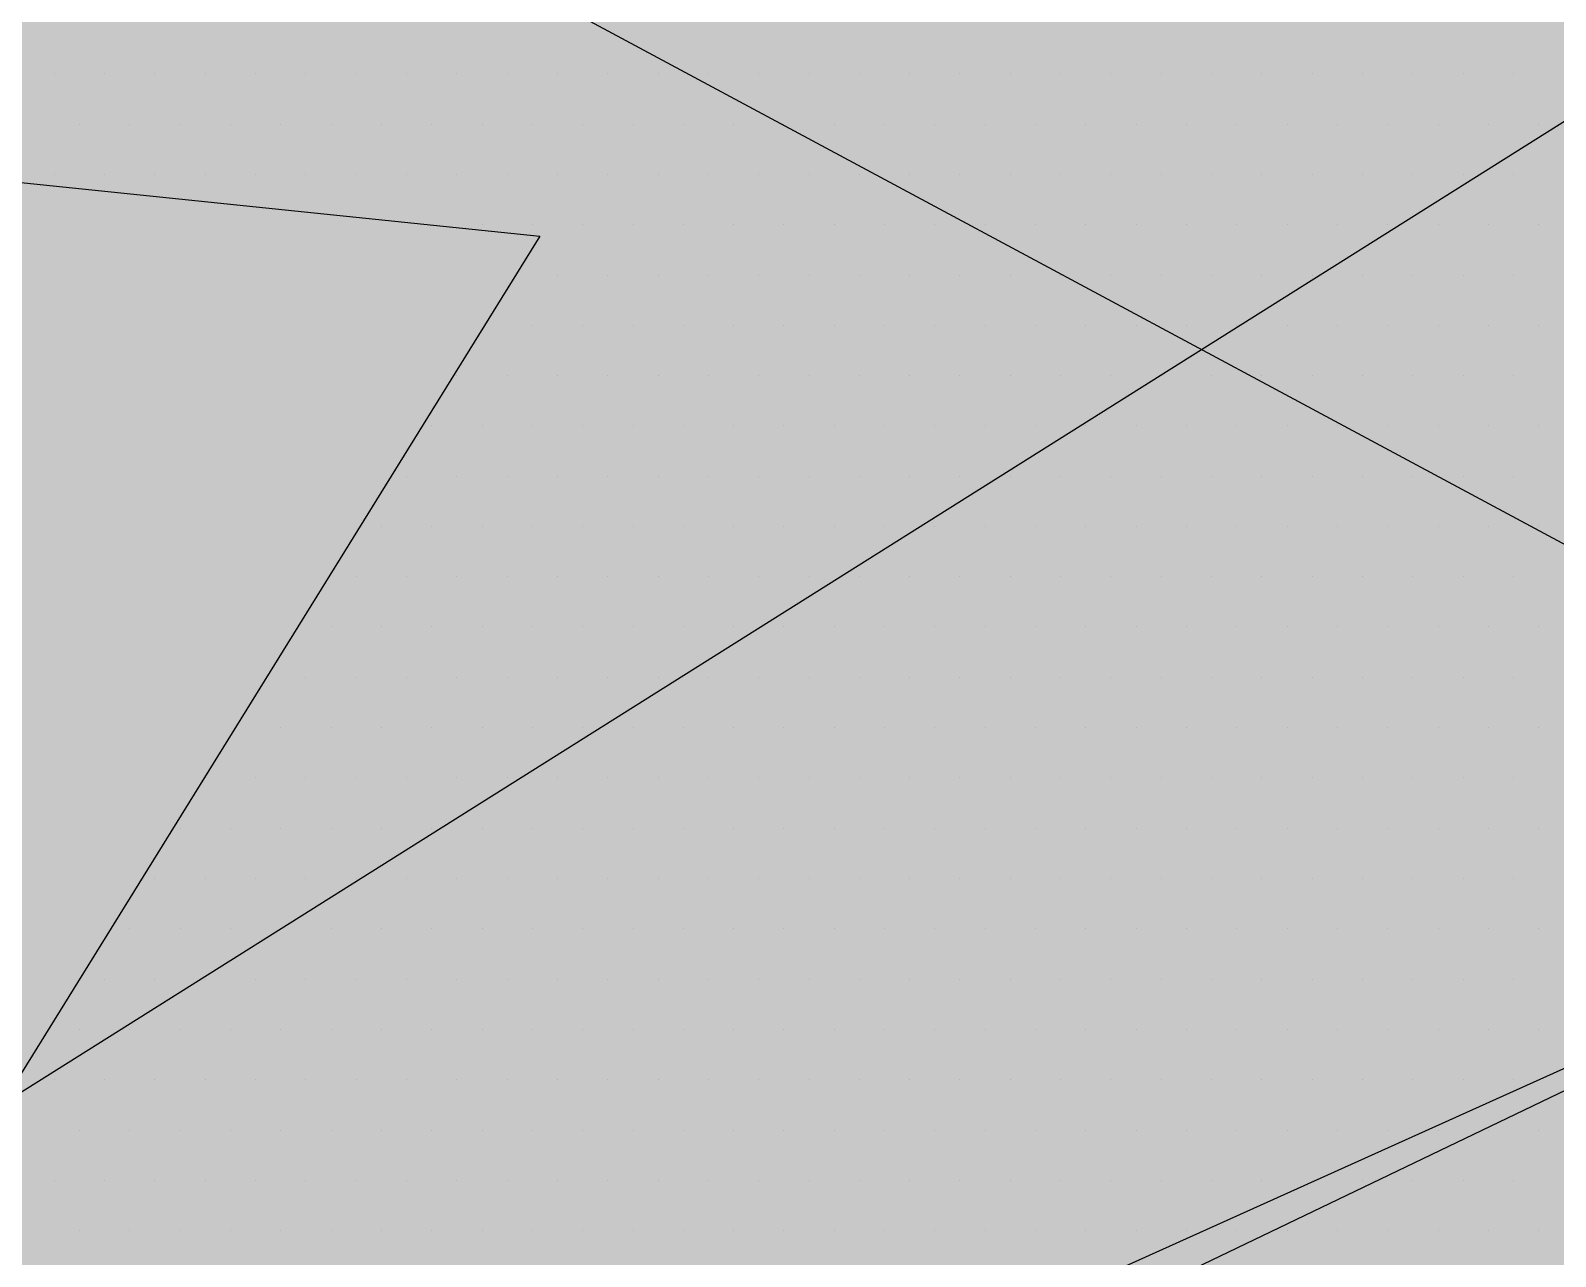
# Paper-space layout 'Layout1' of a CAD drawing. Extents: x -43 to 2298, y -18 to 768.
# Drawn here: x 137.251 to 138.919, y 261.667 to 263.009 of the extents above; entities that cross this region are included whole.
import ezdxf

# ---------------------------------------------------------------- set-up
doc = ezdxf.new("R2010")
doc.units = 0
doc.header["$LTSCALE"] = 2
doc.linetypes.add('CACHEX2', pattern=[0.75, 0.5, -0.25])
doc.layers.add('CARTOUCHE', color=7, linetype='Continuous')
doc.layers.add('LOGO', color=7, linetype='Continuous')

# ---------------------------------------------------------------- blocks, each defined once
blk = doc.blocks.new('A$C715108E3')
at = {"layer": 'LOGO', "color": 131}
for p, q in [((-14.515, -11.7722), (-14.515, -11.7722)), ((-14.4237, -11.7722), (-14.4237, -11.7722)), ((-14.3319, -11.7722), (-14.3319, -11.7722)), ((-14.2398, -11.7722), (-14.2398, -11.7722)), ((-14.1478, -11.7722), (-14.1478, -11.7722)), ((-14.0567, -11.7722), (-14.0567, -11.7722)), ((-13.9649, -11.7722), (-13.9649, -11.7722)), ((-13.8729, -11.7722), (-13.8729, -11.7722)), ((-13.7816, -11.7722), (-13.7816, -11.7722)), ((-13.6896, -11.7722), (-13.6896, -11.7722)), ((-13.5976, -11.7722), (-13.5976, -11.7722)), ((-13.5063, -11.7722), (-13.5063, -11.7722)), ((-13.4143, -11.7722), (-13.4143, -11.7722)), ((-13.3223, -11.7722), (-13.3223, -11.7722)), ((-13.231, -11.7722), (-13.231, -11.7722)), ((-13.1392, -11.7722), (-13.1392, -11.7722)), ((-13.0473, -11.7722), (-13.0473, -11.7722)), ((-12.9559, -11.7722), (-12.9559, -11.7722)), ((-12.8642, -11.7722), (-12.8642, -11.7722)), ((-12.7722, -11.7722), (-12.7722, -11.7722)), ((-12.6802, -11.7722), (-12.6802, -11.7722)), ((-12.5889, -11.7722), (-12.5889, -11.7722)), ((-12.4971, -11.7722), (-12.4971, -11.7722)), ((-12.4053, -11.7722), (-12.4053, -11.7722)), ((-12.3138, -11.7722), (-12.3138, -11.7722)), ((-12.222, -11.7722), (-12.222, -11.7722)), ((-12.1299, -11.7722), (-12.1299, -11.7722)), ((-12.0387, -11.7722), (-12.0387, -11.7722)), ((-11.9465, -11.7722), (-11.9465, -11.7722)), ((-11.8546, -11.7722), (-11.8546, -11.7722)), ((-14.4694, -11.8636), (-14.4694, -11.8636)), ((-14.3774, -11.8636), (-14.3774, -11.8636)), ((-14.2861, -11.8636), (-14.2861, -11.8636)), ((-14.1941, -11.8636), (-14.1941, -11.8636)), ((-14.1021, -11.8636), (-14.1021, -11.8636)), ((-14.0103, -11.8636), (-14.0103, -11.8636)), ((-13.9192, -11.8636), (-13.9192, -11.8636)), ((-13.827, -11.8636), (-13.827, -11.8636)), ((-13.7351, -11.8636), (-13.7351, -11.8636)), ((-13.6441, -11.8636), (-13.6441, -11.8636)), ((-13.552, -11.8636), (-13.552, -11.8636)), ((-13.46, -11.8636), (-13.46, -11.8636)), ((-13.3687, -11.8636), (-13.3687, -11.8636)), ((-13.2767, -11.8636), (-13.2767, -11.8636)), ((-13.1851, -11.8636), (-13.1851, -11.8636)), ((-13.0934, -11.8636), (-13.0934, -11.8636)), ((-13.0016, -11.8636), (-13.0016, -11.8636)), ((-12.9098, -11.8636), (-12.9098, -11.8636)), ((-12.8179, -11.8636), (-12.8179, -11.8636)), ((-12.7265, -11.8636), (-12.7265, -11.8636)), ((-12.6345, -11.8636), (-12.6345, -11.8636)), ((-12.5424, -11.8636), (-12.5424, -11.8636)), ((-12.4514, -11.8636), (-12.4514, -11.8636)), ((-12.3592, -11.8636), (-12.3592, -11.8636)), ((-12.2673, -11.8636), (-12.2673, -11.8636)), ((-12.1762, -11.8636), (-12.1762, -11.8636)), ((-12.0844, -11.8636), (-12.0844, -11.8636)), ((-11.9924, -11.8636), (-11.9924, -11.8636)), ((-11.9011, -11.8636), (-11.9011, -11.8636)), ((-11.8091, -11.8636), (-11.8091, -11.8636)), ((-14.515, -11.9551), (-14.515, -11.9551)), ((-14.4237, -11.9551), (-14.4237, -11.9551)), ((-14.3319, -11.9551), (-14.3319, -11.9551)), ((-14.2398, -11.9551), (-14.2398, -11.9551)), ((-14.1478, -11.9551), (-14.1478, -11.9551)), ((-14.0567, -11.9551), (-14.0567, -11.9551)), ((-13.9649, -11.9551), (-13.9649, -11.9551)), ((-13.8729, -11.9551), (-13.8729, -11.9551)), ((-13.7816, -11.9551), (-13.7816, -11.9551)), ((-13.6896, -11.9551), (-13.6896, -11.9551)), ((-13.5976, -11.9551), (-13.5976, -11.9551)), ((-13.5063, -11.9551), (-13.5063, -11.9551)), ((-13.4143, -11.9551), (-13.4143, -11.9551)), ((-13.3223, -11.9551), (-13.3223, -11.9551)), ((-13.231, -11.9551), (-13.231, -11.9551)), ((-13.1392, -11.9551), (-13.1392, -11.9551)), ((-13.0473, -11.9551), (-13.0473, -11.9551)), ((-12.9559, -11.9551), (-12.9559, -11.9551)), ((-12.8642, -11.9551), (-12.8642, -11.9551)), ((-12.7722, -11.9551), (-12.7722, -11.9551)), ((-12.6802, -11.9551), (-12.6802, -11.9551)), ((-12.5889, -11.9551), (-12.5889, -11.9551)), ((-12.4971, -11.9551), (-12.4971, -11.9551)), ((-12.4053, -11.9551), (-12.4053, -11.9551)), ((-12.3138, -11.9551), (-12.3138, -11.9551)), ((-12.222, -11.9551), (-12.222, -11.9551)), ((-12.1299, -11.9551), (-12.1299, -11.9551)), ((-12.0387, -11.9551), (-12.0387, -11.9551)), ((-11.9465, -11.9551), (-11.9465, -11.9551)), ((-11.8546, -11.9551), (-11.8546, -11.9551)), ((-13.8341, -12.0473), (-13.8341, -12.0473)), ((-13.827, -12.0473), (-13.827, -12.0473)), ((-13.7351, -12.0473), (-13.7351, -12.0473)), ((-13.6441, -12.0473), (-13.6441, -12.0473)), ((-13.552, -12.0473), (-13.552, -12.0473)), ((-13.46, -12.0473), (-13.46, -12.0473)), ((-13.3687, -12.0473), (-13.3687, -12.0473)), ((-13.2767, -12.0473), (-13.2767, -12.0473)), ((-13.1851, -12.0473), (-13.1851, -12.0473)), ((-13.0934, -12.0473), (-13.0934, -12.0473)), ((-13.0016, -12.0473), (-13.0016, -12.0473)), ((-12.9098, -12.0473), (-12.9098, -12.0473)), ((-12.8179, -12.0473), (-12.8179, -12.0473)), ((-12.7265, -12.0473), (-12.7265, -12.0473)), ((-12.6345, -12.0473), (-12.6345, -12.0473)), ((-12.5424, -12.0473), (-12.5424, -12.0473)), ((-12.4514, -12.0473), (-12.4514, -12.0473)), ((-12.3592, -12.0473), (-12.3592, -12.0473)), ((-12.2673, -12.0473), (-12.2673, -12.0473)), ((-12.1762, -12.0473), (-12.1762, -12.0473)), ((-12.0844, -12.0473), (-12.0844, -12.0473)), ((-11.9924, -12.0473), (-11.9924, -12.0473)), ((-11.9011, -12.0473), (-11.9011, -12.0473)), ((-11.8091, -12.0473), (-11.8091, -12.0473)), ((-13.6742, -12.1388), (-13.6742, -12.1388)), ((-13.5976, -12.1388), (-13.5976, -12.1388)), ((-13.5063, -12.1388), (-13.5063, -12.1388)), ((-13.4143, -12.1388), (-13.4143, -12.1388)), ((-13.3223, -12.1388), (-13.3223, -12.1388)), ((-13.231, -12.1388), (-13.231, -12.1388)), ((-13.1392, -12.1388), (-13.1392, -12.1388)), ((-13.0473, -12.1388), (-13.0473, -12.1388)), ((-12.9559, -12.1388), (-12.9559, -12.1388)), ((-12.8642, -12.1388), (-12.8642, -12.1388)), ((-12.7722, -12.1388), (-12.7722, -12.1388)), ((-12.6802, -12.1388), (-12.6802, -12.1388)), ((-12.5889, -12.1388), (-12.5889, -12.1388)), ((-12.4971, -12.1388), (-12.4971, -12.1388)), ((-12.4053, -12.1388), (-12.4053, -12.1388)), ((-12.3138, -12.1388), (-12.3138, -12.1388)), ((-12.222, -12.1388), (-12.222, -12.1388)), ((-12.1299, -12.1388), (-12.1299, -12.1388)), ((-12.0387, -12.1388), (-12.0387, -12.1388)), ((-11.9465, -12.1388), (-11.9465, -12.1388)), ((-11.8546, -12.1388), (-11.8546, -12.1388)), ((-13.7308, -12.23), (-13.7308, -12.23)), ((-13.6441, -12.23), (-13.6441, -12.23)), ((-13.552, -12.23), (-13.552, -12.23)), ((-13.46, -12.23), (-13.46, -12.23)), ((-13.3687, -12.23), (-13.3687, -12.23)), ((-13.2767, -12.23), (-13.2767, -12.23)), ((-13.1851, -12.23), (-13.1851, -12.23)), ((-13.0934, -12.23), (-13.0934, -12.23)), ((-13.0016, -12.23), (-13.0016, -12.23)), ((-12.9098, -12.23), (-12.9098, -12.23)), ((-12.8179, -12.23), (-12.8179, -12.23)), ((-12.7265, -12.23), (-12.7265, -12.23)), ((-12.6345, -12.23), (-12.6345, -12.23)), ((-12.5424, -12.23), (-12.5424, -12.23)), ((-12.4514, -12.23), (-12.4514, -12.23)), ((-12.3592, -12.23), (-12.3592, -12.23)), ((-12.2673, -12.23), (-12.2673, -12.23)), ((-12.1762, -12.23), (-12.1762, -12.23)), ((-12.0844, -12.23), (-12.0844, -12.23)), ((-11.9924, -12.23), (-11.9924, -12.23)), ((-11.9011, -12.23), (-11.9011, -12.23)), ((-11.8091, -12.23), (-11.8091, -12.23)), ((-13.788, -12.3224), (-13.788, -12.3224)), ((-13.7816, -12.3224), (-13.7816, -12.3224)), ((-13.6896, -12.3224), (-13.6896, -12.3224)), ((-13.5976, -12.3224), (-13.5976, -12.3224)), ((-13.5063, -12.3224), (-13.5063, -12.3224)), ((-13.4143, -12.3224), (-13.4143, -12.3224)), ((-13.3223, -12.3224), (-13.3223, -12.3224)), ((-13.231, -12.3224), (-13.231, -12.3224)), ((-13.1392, -12.3224), (-13.1392, -12.3224)), ((-13.0473, -12.3224), (-13.0473, -12.3224)), ((-12.9559, -12.3224), (-12.9559, -12.3224)), ((-12.8642, -12.3224), (-12.8642, -12.3224)), ((-12.7722, -12.3224), (-12.7722, -12.3224)), ((-12.6802, -12.3224), (-12.6802, -12.3224)), ((-12.5889, -12.3224), (-12.5889, -12.3224)), ((-12.4971, -12.3224), (-12.4971, -12.3224)), ((-12.4053, -12.3224), (-12.4053, -12.3224)), ((-12.3138, -12.3224), (-12.3138, -12.3224)), ((-12.222, -12.3224), (-12.222, -12.3224)), ((-12.1299, -12.3224), (-12.1299, -12.3224)), ((-12.0387, -12.3224), (-12.0387, -12.3224)), ((-11.9465, -12.3224), (-11.9465, -12.3224)), ((-11.8546, -12.3224), (-11.8546, -12.3224)), ((-13.8446, -12.4139), (-13.8446, -12.4139)), ((-13.827, -12.4139), (-13.827, -12.4139)), ((-13.7351, -12.4139), (-13.7351, -12.4139)), ((-13.6441, -12.4139), (-13.6441, -12.4139)), ((-13.552, -12.4139), (-13.552, -12.4139)), ((-13.46, -12.4139), (-13.46, -12.4139)), ((-13.3687, -12.4139), (-13.3687, -12.4139)), ((-13.2767, -12.4139), (-13.2767, -12.4139)), ((-13.1851, -12.4139), (-13.1851, -12.4139)), ((-13.0934, -12.4139), (-13.0934, -12.4139)), ((-13.0016, -12.4139), (-13.0016, -12.4139)), ((-12.9098, -12.4139), (-12.9098, -12.4139)), ((-12.8179, -12.4139), (-12.8179, -12.4139)), ((-12.7265, -12.4139), (-12.7265, -12.4139)), ((-12.6345, -12.4139), (-12.6345, -12.4139)), ((-12.5424, -12.4139), (-12.5424, -12.4139)), ((-12.4514, -12.4139), (-12.4514, -12.4139)), ((-12.3592, -12.4139), (-12.3592, -12.4139)), ((-12.2673, -12.4139), (-12.2673, -12.4139)), ((-12.1762, -12.4139), (-12.1762, -12.4139)), ((-12.0844, -12.4139), (-12.0844, -12.4139)), ((-11.9924, -12.4139), (-11.9924, -12.4139)), ((-11.9011, -12.4139), (-11.9011, -12.4139)), ((-11.8091, -12.4139), (-11.8091, -12.4139)), ((-13.9016, -12.5053), (-13.9016, -12.5053)), ((-13.8729, -12.5053), (-13.8729, -12.5053)), ((-13.7816, -12.5053), (-13.7816, -12.5053)), ((-13.6896, -12.5053), (-13.6896, -12.5053)), ((-13.5976, -12.5053), (-13.5976, -12.5053)), ((-13.5063, -12.5053), (-13.5063, -12.5053)), ((-13.4143, -12.5053), (-13.4143, -12.5053)), ((-13.3223, -12.5053), (-13.3223, -12.5053)), ((-13.231, -12.5053), (-13.231, -12.5053)), ((-13.1392, -12.5053), (-13.1392, -12.5053)), ((-13.0473, -12.5053), (-13.0473, -12.5053)), ((-12.9559, -12.5053), (-12.9559, -12.5053)), ((-12.8642, -12.5053), (-12.8642, -12.5053)), ((-12.7722, -12.5053), (-12.7722, -12.5053)), ((-12.6802, -12.5053), (-12.6802, -12.5053)), ((-12.5889, -12.5053), (-12.5889, -12.5053)), ((-12.4971, -12.5053), (-12.4971, -12.5053)), ((-12.4053, -12.5053), (-12.4053, -12.5053)), ((-12.3138, -12.5053), (-12.3138, -12.5053)), ((-12.222, -12.5053), (-12.222, -12.5053)), ((-12.1299, -12.5053), (-12.1299, -12.5053)), ((-12.0387, -12.5053), (-12.0387, -12.5053)), ((-11.9465, -12.5053), (-11.9465, -12.5053)), ((-11.8546, -12.5053), (-11.8546, -12.5053)), ((-13.9582, -12.5977), (-13.9582, -12.5977)), ((-13.9192, -12.5977), (-13.9192, -12.5977)), ((-13.827, -12.5977), (-13.827, -12.5977)), ((-13.7351, -12.5977), (-13.7351, -12.5977)), ((-13.6441, -12.5977), (-13.6441, -12.5977)), ((-13.552, -12.5977), (-13.552, -12.5977)), ((-13.46, -12.5977), (-13.46, -12.5977)), ((-13.3687, -12.5977), (-13.3687, -12.5977)), ((-13.2767, -12.5977), (-13.2767, -12.5977)), ((-13.1851, -12.5977), (-13.1851, -12.5977)), ((-13.0934, -12.5977), (-13.0934, -12.5977)), ((-13.0016, -12.5977), (-13.0016, -12.5977)), ((-12.9098, -12.5977), (-12.9098, -12.5977)), ((-12.8179, -12.5977), (-12.8179, -12.5977)), ((-12.7265, -12.5977), (-12.7265, -12.5977)), ((-12.6345, -12.5977), (-12.6345, -12.5977)), ((-12.5424, -12.5977), (-12.5424, -12.5977)), ((-12.4514, -12.5977), (-12.4514, -12.5977)), ((-12.3592, -12.5977), (-12.3592, -12.5977)), ((-12.2673, -12.5977), (-12.2673, -12.5977)), ((-12.1762, -12.5977), (-12.1762, -12.5977)), ((-12.0844, -12.5977), (-12.0844, -12.5977)), ((-11.9924, -12.5977), (-11.9924, -12.5977)), ((-11.9011, -12.5977), (-11.9011, -12.5977)), ((-11.8091, -12.5977), (-11.8091, -12.5977)), ((-14.0153, -12.6892), (-14.0153, -12.6892)), ((-13.9649, -12.6892), (-13.9649, -12.6892)), ((-13.8729, -12.6892), (-13.8729, -12.6892)), ((-13.7816, -12.6892), (-13.7816, -12.6892)), ((-13.6896, -12.6892), (-13.6896, -12.6892)), ((-13.5976, -12.6892), (-13.5976, -12.6892)), ((-13.5063, -12.6892), (-13.5063, -12.6892)), ((-13.4143, -12.6892), (-13.4143, -12.6892)), ((-13.3223, -12.6892), (-13.3223, -12.6892)), ((-13.231, -12.6892), (-13.231, -12.6892)), ((-13.1392, -12.6892), (-13.1392, -12.6892)), ((-13.0473, -12.6892), (-13.0473, -12.6892)), ((-12.9559, -12.6892), (-12.9559, -12.6892)), ((-12.8642, -12.6892), (-12.8642, -12.6892)), ((-12.7722, -12.6892), (-12.7722, -12.6892)), ((-12.6802, -12.6892), (-12.6802, -12.6892)), ((-12.5889, -12.6892), (-12.5889, -12.6892)), ((-12.4971, -12.6892), (-12.4971, -12.6892)), ((-12.4053, -12.6892), (-12.4053, -12.6892)), ((-12.3138, -12.6892), (-12.3138, -12.6892)), ((-12.222, -12.6892), (-12.222, -12.6892)), ((-12.1299, -12.6892), (-12.1299, -12.6892)), ((-12.0387, -12.6892), (-12.0387, -12.6892)), ((-11.9465, -12.6892), (-11.9465, -12.6892)), ((-11.8546, -12.6892), (-11.8546, -12.6892)), ((-14.0717, -12.7805), (-14.0717, -12.7805)), ((-14.0103, -12.7805), (-14.0103, -12.7805)), ((-13.9192, -12.7805), (-13.9192, -12.7805)), ((-13.827, -12.7805), (-13.827, -12.7805)), ((-13.7351, -12.7805), (-13.7351, -12.7805)), ((-13.6441, -12.7805), (-13.6441, -12.7805)), ((-13.552, -12.7805), (-13.552, -12.7805)), ((-13.46, -12.7805), (-13.46, -12.7805)), ((-13.3687, -12.7805), (-13.3687, -12.7805)), ((-13.2767, -12.7805), (-13.2767, -12.7805)), ((-13.1851, -12.7805), (-13.1851, -12.7805)), ((-13.0934, -12.7805), (-13.0934, -12.7805)), ((-13.0016, -12.7805), (-13.0016, -12.7805)), ((-12.9098, -12.7805), (-12.9098, -12.7805)), ((-12.8179, -12.7805), (-12.8179, -12.7805)), ((-12.7265, -12.7805), (-12.7265, -12.7805)), ((-12.6345, -12.7805), (-12.6345, -12.7805)), ((-12.5424, -12.7805), (-12.5424, -12.7805)), ((-12.4514, -12.7805), (-12.4514, -12.7805)), ((-12.3592, -12.7805), (-12.3592, -12.7805)), ((-12.2673, -12.7805), (-12.2673, -12.7805)), ((-12.1762, -12.7805), (-12.1762, -12.7805)), ((-12.0844, -12.7805), (-12.0844, -12.7805)), ((-11.9924, -12.7805), (-11.9924, -12.7805)), ((-11.9011, -12.7805), (-11.9011, -12.7805)), ((-11.8091, -12.7805), (-11.8091, -12.7805)), ((-14.1291, -12.8729), (-14.1291, -12.8729)), ((-14.0567, -12.8729), (-14.0567, -12.8729)), ((-13.9649, -12.8729), (-13.9649, -12.8729)), ((-13.8729, -12.8729), (-13.8729, -12.8729)), ((-13.7816, -12.8729), (-13.7816, -12.8729)), ((-13.6896, -12.8729), (-13.6896, -12.8729)), ((-13.5976, -12.8729), (-13.5976, -12.8729)), ((-13.5063, -12.8729), (-13.5063, -12.8729)), ((-13.4143, -12.8729), (-13.4143, -12.8729)), ((-13.3223, -12.8729), (-13.3223, -12.8729)), ((-13.231, -12.8729), (-13.231, -12.8729)), ((-13.1392, -12.8729), (-13.1392, -12.8729)), ((-13.0473, -12.8729), (-13.0473, -12.8729)), ((-12.9559, -12.8729), (-12.9559, -12.8729)), ((-12.8642, -12.8729), (-12.8642, -12.8729)), ((-12.7722, -12.8729), (-12.7722, -12.8729)), ((-12.6802, -12.8729), (-12.6802, -12.8729)), ((-12.5889, -12.8729), (-12.5889, -12.8729)), ((-12.4971, -12.8729), (-12.4971, -12.8729)), ((-12.4053, -12.8729), (-12.4053, -12.8729)), ((-12.3138, -12.8729), (-12.3138, -12.8729)), ((-12.222, -12.8729), (-12.222, -12.8729)), ((-12.1299, -12.8729), (-12.1299, -12.8729)), ((-12.0387, -12.8729), (-12.0387, -12.8729)), ((-11.9465, -12.8729), (-11.9465, -12.8729)), ((-11.8546, -12.8729), (-11.8546, -12.8729)), ((-14.1855, -12.9639), (-14.1855, -12.9639)), ((-14.1021, -12.9639), (-14.1021, -12.9639)), ((-14.0103, -12.9639), (-14.0103, -12.9639)), ((-13.9192, -12.9639), (-13.9192, -12.9639)), ((-13.827, -12.9639), (-13.827, -12.9639)), ((-13.7351, -12.9639), (-13.7351, -12.9639)), ((-13.6441, -12.9639), (-13.6441, -12.9639)), ((-13.552, -12.9639), (-13.552, -12.9639)), ((-13.46, -12.9639), (-13.46, -12.9639)), ((-13.3687, -12.9639), (-13.3687, -12.9639)), ((-13.2767, -12.9639), (-13.2767, -12.9639)), ((-13.1851, -12.9639), (-13.1851, -12.9639)), ((-13.0934, -12.9639), (-13.0934, -12.9639)), ((-13.0016, -12.9639), (-13.0016, -12.9639)), ((-12.9098, -12.9639), (-12.9098, -12.9639)), ((-12.8179, -12.9639), (-12.8179, -12.9639)), ((-12.7265, -12.9639), (-12.7265, -12.9639)), ((-12.6345, -12.9639), (-12.6345, -12.9639)), ((-12.5424, -12.9639), (-12.5424, -12.9639)), ((-12.4514, -12.9639), (-12.4514, -12.9639)), ((-12.3592, -12.9639), (-12.3592, -12.9639)), ((-12.2673, -12.9639), (-12.2673, -12.9639)), ((-12.1762, -12.9639), (-12.1762, -12.9639)), ((-12.0844, -12.9639), (-12.0844, -12.9639)), ((-11.9924, -12.9639), (-11.9924, -12.9639)), ((-11.9011, -12.9639), (-11.9011, -12.9639)), ((-11.8091, -12.9639), (-11.8091, -12.9639)), ((-14.2427, -13.0556), (-14.2427, -13.0556)), ((-14.2398, -13.0556), (-14.2398, -13.0556)), ((-14.1478, -13.0556), (-14.1478, -13.0556)), ((-14.0567, -13.0556), (-14.0567, -13.0556)), ((-13.9649, -13.0556), (-13.9649, -13.0556)), ((-13.8729, -13.0556), (-13.8729, -13.0556)), ((-13.7816, -13.0556), (-13.7816, -13.0556)), ((-13.6896, -13.0556), (-13.6896, -13.0556)), ((-13.5976, -13.0556), (-13.5976, -13.0556)), ((-13.5063, -13.0556), (-13.5063, -13.0556)), ((-13.4143, -13.0556), (-13.4143, -13.0556)), ((-13.3223, -13.0556), (-13.3223, -13.0556)), ((-13.231, -13.0556), (-13.231, -13.0556)), ((-13.1392, -13.0556), (-13.1392, -13.0556)), ((-13.0473, -13.0556), (-13.0473, -13.0556)), ((-12.9559, -13.0556), (-12.9559, -13.0556)), ((-12.8642, -13.0556), (-12.8642, -13.0556)), ((-12.7722, -13.0556), (-12.7722, -13.0556)), ((-12.6802, -13.0556), (-12.6802, -13.0556)), ((-12.5889, -13.0556), (-12.5889, -13.0556)), ((-12.4971, -13.0556), (-12.4971, -13.0556)), ((-12.4053, -13.0556), (-12.4053, -13.0556)), ((-12.3138, -13.0556), (-12.3138, -13.0556)), ((-12.222, -13.0556), (-12.222, -13.0556)), ((-12.1299, -13.0556), (-12.1299, -13.0556)), ((-12.0387, -13.0556), (-12.0387, -13.0556)), ((-11.9465, -13.0556), (-11.9465, -13.0556)), ((-11.8546, -13.0556), (-11.8546, -13.0556)), ((-14.2996, -13.1478), (-14.2996, -13.1478)), ((-14.2861, -13.1478), (-14.2861, -13.1478)), ((-14.1941, -13.1478), (-14.1941, -13.1478)), ((-14.1021, -13.1478), (-14.1021, -13.1478)), ((-14.0103, -13.1478), (-14.0103, -13.1478)), ((-13.9192, -13.1478), (-13.9192, -13.1478)), ((-13.827, -13.1478), (-13.827, -13.1478)), ((-13.7351, -13.1478), (-13.7351, -13.1478)), ((-13.6441, -13.1478), (-13.6441, -13.1478)), ((-13.552, -13.1478), (-13.552, -13.1478)), ((-13.46, -13.1478), (-13.46, -13.1478)), ((-13.3687, -13.1478), (-13.3687, -13.1478)), ((-13.2767, -13.1478), (-13.2767, -13.1478)), ((-13.1851, -13.1478), (-13.1851, -13.1478)), ((-13.0934, -13.1478), (-13.0934, -13.1478)), ((-13.0016, -13.1478), (-13.0016, -13.1478)), ((-12.9098, -13.1478), (-12.9098, -13.1478)), ((-12.8179, -13.1478), (-12.8179, -13.1478)), ((-12.7265, -13.1478), (-12.7265, -13.1478)), ((-12.6345, -13.1478), (-12.6345, -13.1478)), ((-12.5424, -13.1478), (-12.5424, -13.1478)), ((-12.4514, -13.1478), (-12.4514, -13.1478)), ((-12.3592, -13.1478), (-12.3592, -13.1478)), ((-12.2673, -13.1478), (-12.2673, -13.1478)), ((-12.1762, -13.1478), (-12.1762, -13.1478)), ((-12.0844, -13.1478), (-12.0844, -13.1478)), ((-11.9924, -13.1478), (-11.9924, -13.1478)), ((-11.9011, -13.1478), (-11.9011, -13.1478)), ((-11.8091, -13.1478), (-11.8091, -13.1478)), ((-14.3562, -13.2392), (-14.3562, -13.2392)), ((-14.3319, -13.2392), (-14.3319, -13.2392)), ((-14.2398, -13.2392), (-14.2398, -13.2392)), ((-14.1478, -13.2392), (-14.1478, -13.2392)), ((-14.0567, -13.2392), (-14.0567, -13.2392)), ((-13.9649, -13.2392), (-13.9649, -13.2392)), ((-13.8729, -13.2392), (-13.8729, -13.2392)), ((-13.7816, -13.2392), (-13.7816, -13.2392)), ((-13.6896, -13.2392), (-13.6896, -13.2392)), ((-13.5976, -13.2392), (-13.5976, -13.2392)), ((-13.5063, -13.2392), (-13.5063, -13.2392)), ((-13.4143, -13.2392), (-13.4143, -13.2392)), ((-13.3223, -13.2392), (-13.3223, -13.2392)), ((-13.231, -13.2392), (-13.231, -13.2392)), ((-13.1392, -13.2392), (-13.1392, -13.2392)), ((-13.0473, -13.2392), (-13.0473, -13.2392)), ((-12.9559, -13.2392), (-12.9559, -13.2392)), ((-12.8642, -13.2392), (-12.8642, -13.2392)), ((-12.7722, -13.2392), (-12.7722, -13.2392)), ((-12.6802, -13.2392), (-12.6802, -13.2392)), ((-12.5889, -13.2392), (-12.5889, -13.2392)), ((-12.4971, -13.2392), (-12.4971, -13.2392)), ((-12.4053, -13.2392), (-12.4053, -13.2392)), ((-12.3138, -13.2392), (-12.3138, -13.2392)), ((-12.222, -13.2392), (-12.222, -13.2392)), ((-12.1299, -13.2392), (-12.1299, -13.2392)), ((-12.0387, -13.2392), (-12.0387, -13.2392)), ((-11.9465, -13.2392), (-11.9465, -13.2392)), ((-11.8546, -13.2392), (-11.8546, -13.2392)), ((-14.4132, -13.3309), (-14.4132, -13.3309)), ((-14.3774, -13.3309), (-14.3774, -13.3309)), ((-14.2861, -13.3309), (-14.2861, -13.3309)), ((-14.1941, -13.3309), (-14.1941, -13.3309)), ((-14.1021, -13.3309), (-14.1021, -13.3309)), ((-14.0103, -13.3309), (-14.0103, -13.3309)), ((-13.9192, -13.3309), (-13.9192, -13.3309)), ((-13.827, -13.3309), (-13.827, -13.3309)), ((-13.7351, -13.3309), (-13.7351, -13.3309)), ((-13.6441, -13.3309), (-13.6441, -13.3309)), ((-13.552, -13.3309), (-13.552, -13.3309)), ((-13.46, -13.3309), (-13.46, -13.3309)), ((-13.3687, -13.3309), (-13.3687, -13.3309)), ((-13.2767, -13.3309), (-13.2767, -13.3309)), ((-13.1851, -13.3309), (-13.1851, -13.3309)), ((-13.0934, -13.3309), (-13.0934, -13.3309)), ((-13.0016, -13.3309), (-13.0016, -13.3309)), ((-12.9098, -13.3309), (-12.9098, -13.3309)), ((-12.8179, -13.3309), (-12.8179, -13.3309)), ((-12.7265, -13.3309), (-12.7265, -13.3309)), ((-12.6345, -13.3309), (-12.6345, -13.3309)), ((-12.5424, -13.3309), (-12.5424, -13.3309)), ((-12.4514, -13.3309), (-12.4514, -13.3309)), ((-12.3592, -13.3309), (-12.3592, -13.3309)), ((-12.2673, -13.3309), (-12.2673, -13.3309)), ((-12.1762, -13.3309), (-12.1762, -13.3309)), ((-12.0844, -13.3309), (-12.0844, -13.3309)), ((-11.9924, -13.3309), (-11.9924, -13.3309)), ((-11.9011, -13.3309), (-11.9011, -13.3309)), ((-11.8091, -13.3309), (-11.8091, -13.3309)), ((-14.4698, -13.4233), (-14.4698, -13.4233)), ((-14.4237, -13.4233), (-14.4237, -13.4233)), ((-14.3319, -13.4233), (-14.3319, -13.4233)), ((-14.2398, -13.4233), (-14.2398, -13.4233)), ((-14.1478, -13.4233), (-14.1478, -13.4233)), ((-14.0567, -13.4233), (-14.0567, -13.4233)), ((-13.9649, -13.4233), (-13.9649, -13.4233)), ((-13.8729, -13.4233), (-13.8729, -13.4233)), ((-13.7816, -13.4233), (-13.7816, -13.4233)), ((-13.6896, -13.4233), (-13.6896, -13.4233)), ((-13.5976, -13.4233), (-13.5976, -13.4233)), ((-13.5063, -13.4233), (-13.5063, -13.4233)), ((-13.4143, -13.4233), (-13.4143, -13.4233)), ((-13.3223, -13.4233), (-13.3223, -13.4233)), ((-13.231, -13.4233), (-13.231, -13.4233)), ((-13.1392, -13.4233), (-13.1392, -13.4233)), ((-13.0473, -13.4233), (-13.0473, -13.4233)), ((-12.9559, -13.4233), (-12.9559, -13.4233)), ((-12.8642, -13.4233), (-12.8642, -13.4233)), ((-12.7722, -13.4233), (-12.7722, -13.4233)), ((-12.6802, -13.4233), (-12.6802, -13.4233)), ((-12.5889, -13.4233), (-12.5889, -13.4233)), ((-12.4971, -13.4233), (-12.4971, -13.4233)), ((-12.4053, -13.4233), (-12.4053, -13.4233)), ((-12.3138, -13.4233), (-12.3138, -13.4233)), ((-12.222, -13.4233), (-12.222, -13.4233)), ((-12.1299, -13.4233), (-12.1299, -13.4233)), ((-12.0387, -13.4233), (-12.0387, -13.4233)), ((-11.9465, -13.4233), (-11.9465, -13.4233)), ((-11.8546, -13.4233), (-11.8546, -13.4233)), ((-14.5268, -13.5146), (-14.5268, -13.5146)), ((-14.4694, -13.5146), (-14.4694, -13.5146)), ((-14.3774, -13.5146), (-14.3774, -13.5146)), ((-14.2861, -13.5146), (-14.2861, -13.5146)), ((-14.1941, -13.5146), (-14.1941, -13.5146)), ((-14.1021, -13.5146), (-14.1021, -13.5146)), ((-14.0103, -13.5146), (-14.0103, -13.5146)), ((-13.9192, -13.5146), (-13.9192, -13.5146)), ((-13.827, -13.5146), (-13.827, -13.5146)), ((-13.7351, -13.5146), (-13.7351, -13.5146)), ((-13.6441, -13.5146), (-13.6441, -13.5146)), ((-13.552, -13.5146), (-13.552, -13.5146)), ((-13.46, -13.5146), (-13.46, -13.5146)), ((-13.3687, -13.5146), (-13.3687, -13.5146)), ((-13.2767, -13.5146), (-13.2767, -13.5146)), ((-13.1851, -13.5146), (-13.1851, -13.5146)), ((-13.0934, -13.5146), (-13.0934, -13.5146)), ((-13.0016, -13.5146), (-13.0016, -13.5146)), ((-12.9098, -13.5146), (-12.9098, -13.5146)), ((-12.8179, -13.5146), (-12.8179, -13.5146)), ((-12.7265, -13.5146), (-12.7265, -13.5146)), ((-12.6345, -13.5146), (-12.6345, -13.5146)), ((-12.5424, -13.5146), (-12.5424, -13.5146)), ((-12.4514, -13.5146), (-12.4514, -13.5146)), ((-12.3592, -13.5146), (-12.3592, -13.5146)), ((-12.2673, -13.5146), (-12.2673, -13.5146)), ((-12.1762, -13.5146), (-12.1762, -13.5146)), ((-12.0844, -13.5146), (-12.0844, -13.5146)), ((-11.9924, -13.5146), (-11.9924, -13.5146)), ((-11.9011, -13.5146), (-11.9011, -13.5146)), ((-11.8091, -13.5146), (-11.8091, -13.5146)), ((-14.515, -13.6058), (-14.515, -13.6058)), ((-14.4237, -13.6058), (-14.4237, -13.6058)), ((-14.3319, -13.6058), (-14.3319, -13.6058)), ((-14.2398, -13.6058), (-14.2398, -13.6058)), ((-14.1478, -13.6058), (-14.1478, -13.6058)), ((-14.0567, -13.6058), (-14.0567, -13.6058)), ((-13.9649, -13.6058), (-13.9649, -13.6058)), ((-13.8729, -13.6058), (-13.8729, -13.6058)), ((-13.7816, -13.6058), (-13.7816, -13.6058)), ((-13.6896, -13.6058), (-13.6896, -13.6058)), ((-13.5976, -13.6058), (-13.5976, -13.6058)), ((-13.5063, -13.6058), (-13.5063, -13.6058)), ((-13.4143, -13.6058), (-13.4143, -13.6058)), ((-13.3223, -13.6058), (-13.3223, -13.6058)), ((-13.231, -13.6058), (-13.231, -13.6058)), ((-13.1392, -13.6058), (-13.1392, -13.6058)), ((-13.0473, -13.6058), (-13.0473, -13.6058)), ((-12.9559, -13.6058), (-12.9559, -13.6058)), ((-12.8642, -13.6058), (-12.8642, -13.6058)), ((-12.7722, -13.6058), (-12.7722, -13.6058)), ((-12.6802, -13.6058), (-12.6802, -13.6058)), ((-12.5889, -13.6058), (-12.5889, -13.6058)), ((-12.4971, -13.6058), (-12.4971, -13.6058)), ((-12.4053, -13.6058), (-12.4053, -13.6058)), ((-12.3138, -13.6058), (-12.3138, -13.6058)), ((-12.222, -13.6058), (-12.222, -13.6058)), ((-12.1299, -13.6058), (-12.1299, -13.6058)), ((-12.0387, -13.6058), (-12.0387, -13.6058)), ((-11.9465, -13.6058), (-11.9465, -13.6058)), ((-11.8546, -13.6058), (-11.8546, -13.6058)), ((-14.4694, -13.6984), (-14.4694, -13.6984)), ((-14.3774, -13.6984), (-14.3774, -13.6984)), ((-14.2861, -13.6984), (-14.2861, -13.6984)), ((-14.1941, -13.6984), (-14.1941, -13.6984)), ((-14.1021, -13.6984), (-14.1021, -13.6984)), ((-14.0103, -13.6984), (-14.0103, -13.6984)), ((-13.9192, -13.6984), (-13.9192, -13.6984)), ((-13.827, -13.6984), (-13.827, -13.6984)), ((-13.7351, -13.6984), (-13.7351, -13.6984)), ((-13.6441, -13.6984), (-13.6441, -13.6984)), ((-13.552, -13.6984), (-13.552, -13.6984)), ((-13.46, -13.6984), (-13.46, -13.6984)), ((-13.3687, -13.6984), (-13.3687, -13.6984)), ((-13.2767, -13.6984), (-13.2767, -13.6984)), ((-13.1851, -13.6984), (-13.1851, -13.6984)), ((-13.0934, -13.6984), (-13.0934, -13.6984)), ((-13.0016, -13.6984), (-13.0016, -13.6984)), ((-12.9098, -13.6984), (-12.9098, -13.6984)), ((-12.8179, -13.6984), (-12.8179, -13.6984)), ((-12.7265, -13.6984), (-12.7265, -13.6984)), ((-12.6345, -13.6984), (-12.6345, -13.6984)), ((-12.5424, -13.6984), (-12.5424, -13.6984)), ((-12.4514, -13.6984), (-12.4514, -13.6984)), ((-12.3592, -13.6984), (-12.3592, -13.6984)), ((-12.2673, -13.6984), (-12.2673, -13.6984)), ((-12.1762, -13.6984), (-12.1762, -13.6984)), ((-12.0844, -13.6984), (-12.0844, -13.6984)), ((-11.9924, -13.6984), (-11.9924, -13.6984)), ((-11.9011, -13.6984), (-11.9011, -13.6984)), ((-11.8091, -13.6984), (-11.8091, -13.6984)), ((-14.515, -13.7897), (-14.515, -13.7897)), ((-14.4237, -13.7897), (-14.4237, -13.7897)), ((-14.3319, -13.7897), (-14.3319, -13.7897)), ((-14.2398, -13.7897), (-14.2398, -13.7897)), ((-14.1478, -13.7897), (-14.1478, -13.7897)), ((-14.0567, -13.7897), (-14.0567, -13.7897)), ((-13.9649, -13.7897), (-13.9649, -13.7897)), ((-13.8729, -13.7897), (-13.8729, -13.7897)), ((-13.7816, -13.7897), (-13.7816, -13.7897)), ((-13.6896, -13.7897), (-13.6896, -13.7897)), ((-13.5976, -13.7897), (-13.5976, -13.7897)), ((-13.5063, -13.7897), (-13.5063, -13.7897)), ((-13.4143, -13.7897), (-13.4143, -13.7897)), ((-13.3223, -13.7897), (-13.3223, -13.7897)), ((-13.231, -13.7897), (-13.231, -13.7897)), ((-13.1392, -13.7897), (-13.1392, -13.7897)), ((-13.0473, -13.7897), (-13.0473, -13.7897)), ((-12.9559, -13.7897), (-12.9559, -13.7897)), ((-12.8642, -13.7897), (-12.8642, -13.7897)), ((-12.7722, -13.7897), (-12.7722, -13.7897)), ((-12.6802, -13.7897), (-12.6802, -13.7897)), ((-12.5889, -13.7897), (-12.5889, -13.7897)), ((-12.4971, -13.7897), (-12.4971, -13.7897)), ((-12.4053, -13.7897), (-12.4053, -13.7897)), ((-12.3138, -13.7897), (-12.3138, -13.7897)), ((-12.222, -13.7897), (-12.222, -13.7897)), ((-12.1299, -13.7897), (-12.1299, -13.7897)), ((-12.0387, -13.7897), (-12.0387, -13.7897)), ((-11.9465, -13.7897), (-11.9465, -13.7897)), ((-11.8546, -13.7897), (-11.8546, -13.7897)), ((-14.4694, -13.8809), (-14.4694, -13.8809)), ((-14.3774, -13.8809), (-14.3774, -13.8809)), ((-14.2861, -13.8809), (-14.2861, -13.8809)), ((-14.1941, -13.8809), (-14.1941, -13.8809)), ((-14.1021, -13.8809), (-14.1021, -13.8809)), ((-14.0103, -13.8809), (-14.0103, -13.8809)), ((-13.9192, -13.8809), (-13.9192, -13.8809)), ((-13.827, -13.8809), (-13.827, -13.8809)), ((-13.7351, -13.8809), (-13.7351, -13.8809)), ((-13.6441, -13.8809), (-13.6441, -13.8809)), ((-13.552, -13.8809), (-13.552, -13.8809)), ((-13.46, -13.8809), (-13.46, -13.8809)), ((-13.3687, -13.8809), (-13.3687, -13.8809)), ((-13.2767, -13.8809), (-13.2767, -13.8809)), ((-13.1851, -13.8809), (-13.1851, -13.8809)), ((-13.0934, -13.8809), (-13.0934, -13.8809)), ((-13.0016, -13.8809), (-13.0016, -13.8809)), ((-12.9098, -13.8809), (-12.9098, -13.8809)), ((-12.8179, -13.8809), (-12.8179, -13.8809)), ((-12.7265, -13.8809), (-12.7265, -13.8809)), ((-12.6345, -13.8809), (-12.6345, -13.8809)), ((-12.5424, -13.8809), (-12.5424, -13.8809)), ((-12.4514, -13.8809), (-12.4514, -13.8809)), ((-12.3592, -13.8809), (-12.3592, -13.8809)), ((-12.2673, -13.8809), (-12.2673, -13.8809)), ((-12.1762, -13.8809), (-12.1762, -13.8809)), ((-12.0844, -13.8809), (-12.0844, -13.8809)), ((-11.9924, -13.8809), (-11.9924, -13.8809)), ((-11.9011, -13.8809), (-11.9011, -13.8809)), ((-11.8091, -13.8809), (-11.8091, -13.8809))]:
    blk.add_line(p, q, dxfattribs=at)
blk.add_lwpolyline([(-20.5289, -16.3696), (-17.1333, -11.706), (-13.6302, -12.0681), (-14.8375, -14.0161), (-16.6359, -13.7897), (-17.73, -15.3364), (-16.5602, -15.6374), (-17.0758, -16.8949), (-15.2018, -17.1211), (-14.4102, -15.977), (-14.0453, -15.6258), (-13.0766, -15.8137), (-11.7939, -15.977), (-13.895, -18.9134), (-20.3713, -18.2597)], dxfattribs=at)
blk = doc.blocks.new('A$C581E6685')
at = {"layer": 'LOGO'}
for color, points in [(142, [(-45.3965, 37.4846), (-39.5666, 28.8703), (-39.344, 28.5414), (-39.8519, 24.2064), (-36.9477, 25.4853), (-26.3566, 30.2032), (-36.1863, 24.0789), (-38.2746, 22.2236), (-38.1337, 21.2132), (-33.6363, 11.1845), (-39.5393, 21.4709), (-40.6525, 23.2405), (-42.0615, 23.3525), (-53.1072, 18.3767), (-43.3972, 24.4856), (-40.4756, 26.2259), (-40.684, 26.8894)]), (140, [(-45.3965, 37.4846), (-41.9745, 25.9278), (-41.7809, 23.8865), (-42.0615, 23.3525), (-44.9268, 21.9767), (-53.1072, 18.3767), (-40.8028, 21.6905), (-39.5666, 22.0268), (-38.2746, 22.2236), (-38.1337, 21.2132), (-33.6363, 11.1845), (-36.0802, 21.4612), (-37.3405, 24.3346), (-37.4251, 24.9804), (-36.9477, 25.4853), (-26.3566, 30.2032), (-37.8747, 26.8339), (-39.7286, 26.4119), (-40.3751, 26.6371), (-40.684, 26.8894)]), (32, [(-39.8519, 24.2064), (-42.1559, 23.0023), (-56.2481, 30.5655)])]:
    blk.add_hatch(color=color, dxfattribs=at).paths.add_polyline_path(points)
at = {"layer": 'LOGO', "color": 142}
blk.add_lwpolyline([(-45.3965, 37.4846), (-39.3434, 28.5414), (-39.8519, 24.2064), (-36.9477, 25.4853), (-26.3566, 30.2032), (-36.1857, 24.0789), (-38.2739, 22.2236), (-38.1337, 21.2132), (-33.6358, 11.1845), (-39.5393, 21.4709), (-40.6518, 23.2405), (-42.0615, 23.3525), (-53.1072, 18.3767), (-43.3964, 24.4856), (-40.4756, 26.2259), (-40.6836, 26.8894)], close=True, dxfattribs=at)
at = {"layer": 'LOGO', "color": 140}
blk.add_lwpolyline([(-45.3965, 37.4846), (-41.9745, 25.9278), (-41.7804, 23.8865), (-42.0615, 23.3525), (-44.9268, 21.9767), (-53.1072, 18.3767), (-40.8028, 21.6905), (-39.5666, 22.0268), (-38.2739, 22.2236), (-38.1337, 21.2132), (-33.6358, 11.1845), (-36.0802, 21.4612), (-37.3405, 24.3346), (-37.4251, 24.9804), (-36.9477, 25.4853), (-26.3566, 30.2032), (-37.8741, 26.8339), (-39.7286, 26.4119), (-40.3748, 26.6371), (-40.6836, 26.8894)], close=True, dxfattribs=at)
at = {"layer": 'LOGO', "color": 32}
blk.add_lwpolyline([(-39.8519, 24.2064), (-42.1559, 23.0023), (-56.2481, 30.5655)], close=True, dxfattribs=at)
at = {"layer": 'LOGO', "color": 32, "linetype": 'CACHEX2', "ltscale": 1.5}
blk.add_ellipse((-38.0538, 23.8138), major_axis=(-19.0311, -3.534), ratio=0.590567, dxfattribs=at)
at = {"layer": 'LOGO', "color": 32}
blk.add_ellipse((-37.6144, 23.8499), major_axis=(-13.5768, -4.2839), ratio=0.791971, dxfattribs=at)
at = {"layer": 'CARTOUCHE'}
blk.add_blockref('A$C715108E3', (-31.6739, 36.3189), dxfattribs=at)

psp = doc.layouts.get("Layout1")

# ---------------------------------------------------------------- hatches: boundary and pattern name
at = {"layer": 'CARTOUCHE', "true_color": 0xffffff}
h = psp.add_hatch(color=7, dxfattribs=at)
h.dxf.hatch_style = 1
edge = h.paths.add_edge_path()
edge.add_spline(control_points=[(127.7197, 272.4748), (127.7197, 261.5837), (127.7197, 250.6925), (127.7197, 246.8525), (131.5597, 246.8525), (177.0989, 246.8525), (222.6382, 246.8525), (226.4782, 246.8525), (226.4782, 250.6925), (226.4782, 261.5837), (226.4782, 272.4748), (226.4782, 276.3148), (222.6382, 276.3148), (177.0989, 276.3148), (131.5597, 276.3148), (127.7197, 276.3148), (127.7197, 272.4748)], knot_values=[0, 0, 0, 1, 1, 2.570796, 2.570796, 3.570796, 3.570796, 5.141593, 5.141593, 6.141593, 6.141593, 7.712389, 7.712389, 8.712389, 8.712389, 10.283185, 10.283185, 10.283185], weights=[1, 1, 1, 0.707107, 1, 1, 1, 0.707107, 1, 1, 1, 0.707107, 1, 1, 1, 0.707107, 1], degree=2, periodic=0)

# ---------------------------------------------------------------- linework, layer by layer
at = {"layer": 'CARTOUCHE'}
psp.add_rational_spline([(127.7197, 272.4748), (127.7197, 261.5837), (127.7197, 250.6925), (127.7197, 246.8525), (131.5597, 246.8525), (177.0989, 246.8525), (222.6382, 246.8525), (226.4782, 246.8525), (226.4782, 250.6925), (226.4782, 261.5837), (226.4782, 272.4748), (226.4782, 276.3148), (222.6382, 276.3148), (177.0989, 276.3148), (131.5597, 276.3148), (127.7197, 276.3148), (127.7197, 272.4748)], [1, 1, 1, 0.707106781187, 1, 1, 1, 0.707106781187, 1, 1, 1, 0.707106781187, 1, 1, 1, 0.707106781187, 1], degree=2, knots=[0, 0, 0, 1, 1, 2.570796, 2.570796, 3.570796, 3.570796, 5.141593, 5.141593, 6.141593, 6.141593, 7.712389, 7.712389, 8.712389, 8.712389, 10.283185, 10.283185, 10.283185], dxfattribs=at)

# ---------------------------------------------------------------- block references
at = {"layer": 'CARTOUCHE', "xscale": 0.6, "yscale": 0.6, "zscale": 0.6}
psp.add_blockref('A$C581E6685', (164.9904, 248.2331), dxfattribs=at)

doc.saveas('drawing.dxf')
